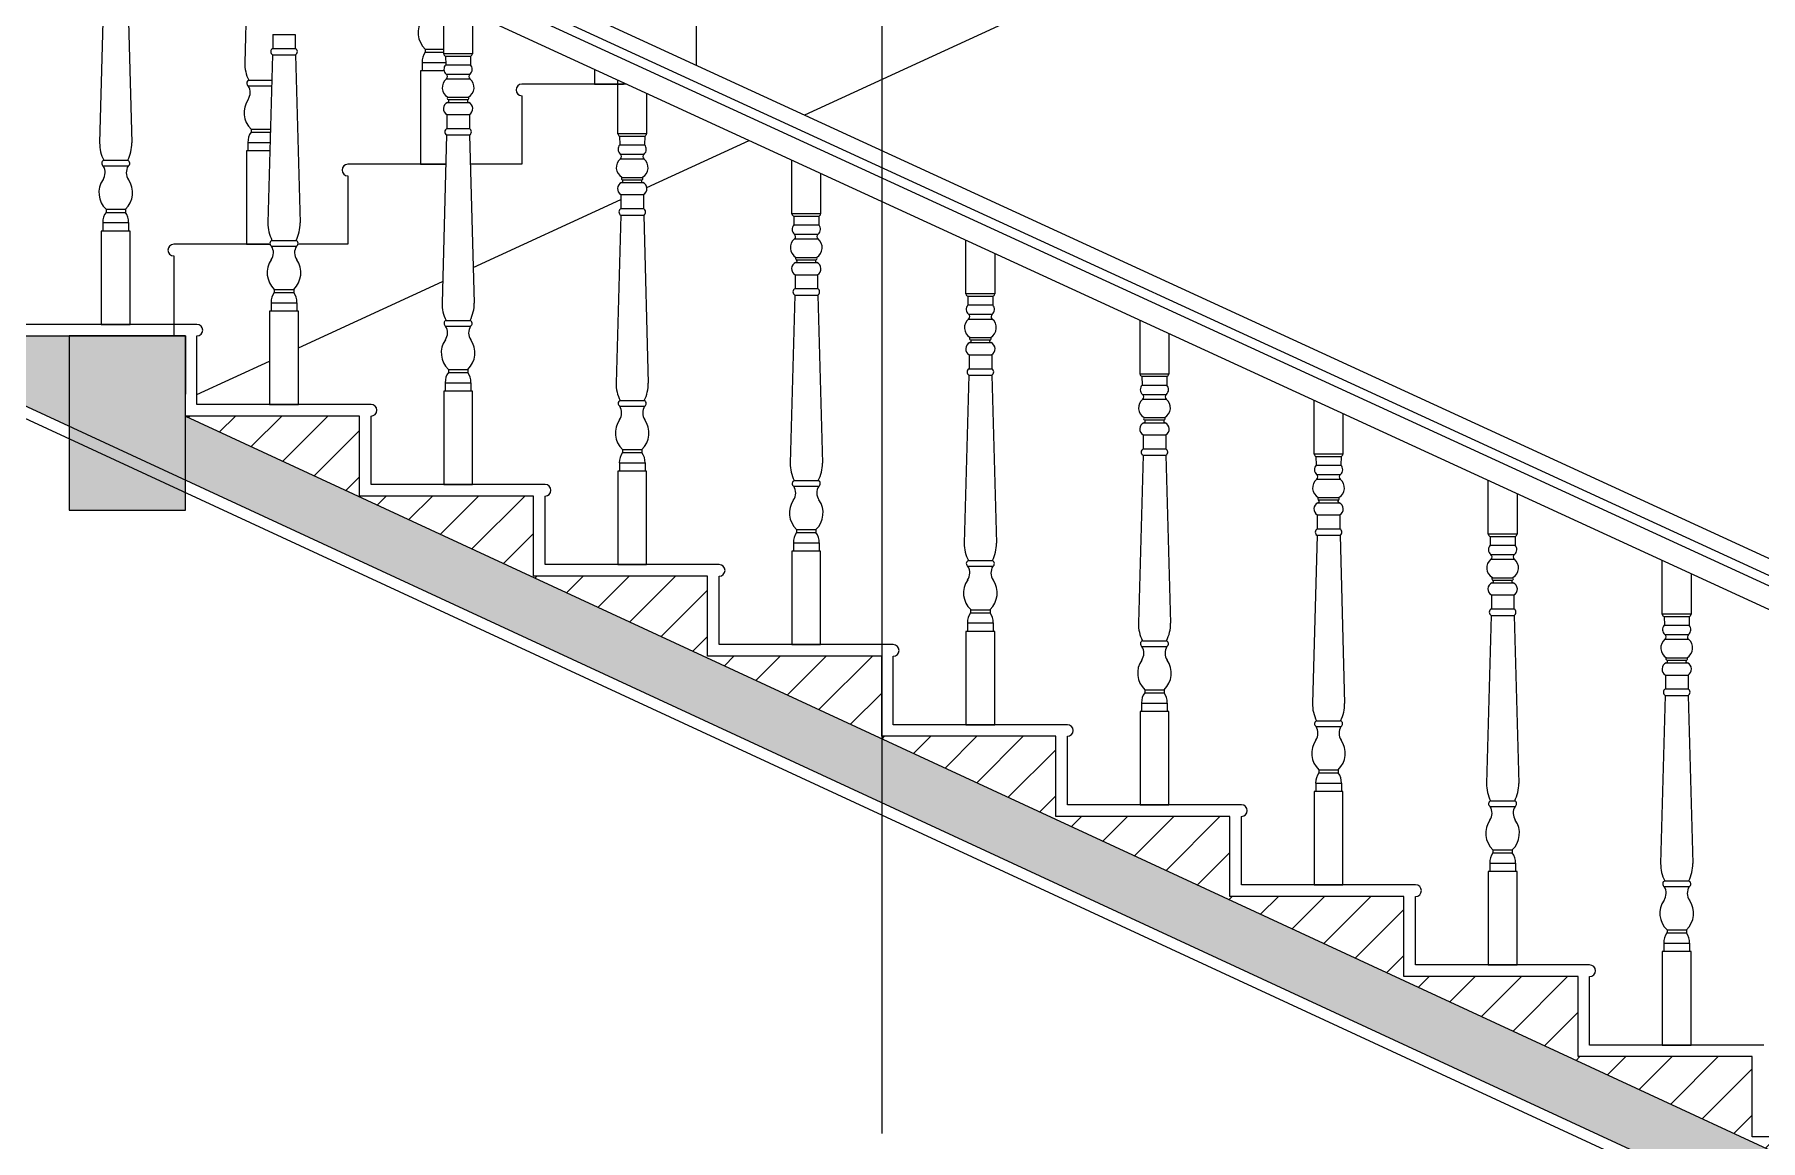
# Model space of a CAD drawing. Header units: inches. Extents: x 452443 to 881249, y 975131 to 1198310.
# Drawn here: x 748901 to 751875, y 1044530 to 1046436 of the extents above; entities that cross this region are included whole.
import ezdxf

# ---------------------------------------------------------------- set-up
doc = ezdxf.new("R2010")
doc.units = ezdxf.units.IN
doc.header["$LTSCALE"] = 3.5
doc.header["$MEASUREMENT"] = 0
doc.linetypes.add('CENTER', pattern=[2, 1.25, -0.25, 0.25, -0.25])
for name, color, linetype in [('cot', 1, 'Continuous'), ('cotnha', 1, 'Continuous'), ('hatch', 4, 'Continuous'), ('NCUAMANH', 32, 'Continuous'), ('Net thay', 140, 'Continuous'), ('Netcat', 5, 'Continuous'), ('Netthay_126', 126, 'Continuous'), ('NOI THAT', 42, 'Continuous'), ('Truc', 252, 'Continuous')]:
    doc.layers.add(name, color=color, linetype=linetype)

msp = doc.modelspace()

# ---------------------------------------------------------------- hatches: boundary and pattern name
at = {"layer": 'cot'}
h = msp.add_hatch(color=256, dxfattribs=at)
h.dxf.hatch_style = 1
h.paths.add_polyline_path([(749160.5, 1049959.4), (747660.5, 1049959.4), (747660.5, 1049859.4), (748833.7, 1049859.4), (752760.5, 1047595), (752760.5, 1047710.4), (749160.5, 1049786.4)])
h.paths.add_polyline_path([(749160.5, 1045916.4), (748253.9, 1045916.4), (748253.9, 1045816.4), (748840.6, 1045816.4), (752760.5, 1044000.2), (752760.5, 1044110.4), (749160.5, 1045778.4)])
h.paths.add_polyline_path([(748253.9, 1045916.4), (747660.5, 1045916.4), (747660.5, 1045816.4), (748253.9, 1045816.4)])
h.paths.add_polyline_path([(749160.5, 1042316.4), (748513.6, 1042316.4), (748513.6, 1042216.4), (748840.6, 1042216.4), (752760.5, 1040400.2), (752760.5, 1040401.8), (752760.5, 1040510.4), (749160.5, 1042178.4)])
h.paths.add_polyline_path([(748513.6, 1042316.4), (747660.5, 1042316.4), (747660.5, 1042216.4), (748513.6, 1042216.4)])
h.paths.add_polyline_path([(749160.5, 1038512.4), (748253.9, 1038512.4), (748253.9, 1038412.4), (748836.3, 1038412.4), (752541.5, 1036510.4), (752760.5, 1036510.4), (749160.5, 1038358.4)])
h = msp.add_hatch(color=256, dxfattribs=at)
h.dxf.hatch_style = 1
h.paths.add_polyline_path([(749160.5, 1045916.4), (748960.5, 1045916.4), (748960.5, 1045616.4), (749160.5, 1045616.4)])
at = {"layer": 'hatch'}
h = msp.add_hatch(dxfattribs=at)
h.set_pattern_fill('ANSI31', color=256, scale=450)
h.set_pattern_definition([(45, (746385.69, 1044110.4), (-39.77476, 39.77476), [])])
h.paths.add_polyline_path([(749460.5, 1045778.4), (749160.5, 1045778.4), (749460.5, 1045639.4)])
h.paths.add_polyline_path([(749760.5, 1045640.4), (749460.5, 1045640.4), (749460.5, 1045639.4), (752760.5, 1044110.4), (752760.5, 1044260.4), (752460.5, 1044260.4), (752460.5, 1044398.4), (752160.5, 1044398.4), (752160.5, 1044536.4), (751860.5, 1044536.4), (751860.5, 1044674.4), (751560.5, 1044674.4), (751560.5, 1044812.4), (751260.5, 1044812.4), (751260.5, 1044950.4), (750960.5, 1044950.4), (750960.5, 1045088.4), (750660.5, 1045088.4), (750660.5, 1045226.4), (750360.5, 1045226.4), (750360.5, 1045364.4), (750060.5, 1045364.4), (750060.5, 1045502.4), (749760.5, 1045502.4)])

# ---------------------------------------------------------------- linework, layer by layer
at = {"layer": 'cot'}
msp.add_lwpolyline([(748960.5, 1045616.4), (749160.5, 1045616.4), (749160.5, 1045916.4), (748960.5, 1045916.4)], close=True, dxfattribs=at)
at = {"layer": 'cotnha'}
msp.add_lwpolyline([(749160.5, 1045916.4), (749160.5, 1045816.4)], dxfattribs=at)
at = {"layer": 'hatch'}
for p, q in [((752944.3, 1045018), (748990.4, 1046836.8)), ((752942.3, 1045001.3), (748985.1, 1046821.6))]:
    msp.add_line(p, q, dxfattribs=at)
at = {"layer": 'NCUAMANH'}
for p, q in [((749270, 1046649.8), (749262.8, 1046387.2)), ((749020.8, 1046538.9), (749012.8, 1046249.2)), ((749060.3, 1046538.9), (749068.3, 1046249.2)), ((749311.1, 1046436), (749350, 1046436)), ((749311.1, 1046436), (749311.1, 1046412)), ((749350, 1046436), (749350, 1046412)), ((749310.8, 1046400.9), (749302.8, 1046111.2)), ((749310.8, 1046400.9), (749350.3, 1046400.9)), ((749311.1, 1046412), (749350, 1046412)), ((749350.3, 1046400.9), (749358.3, 1046111.2)), ((749568.4, 1046387.8), (749568.4, 1046373.3)), ((749568.4, 1046387.8), (749609.1, 1046387.8)), ((749573.8, 1046410.7), (749573.8, 1046405.5)), ((749573.8, 1046410.7), (749605.7, 1046410.7)), ((749573.8, 1046405.5), (749605.7, 1046405.5)), ((749608.9, 1046398.9), (749609.2, 1046383.8)), ((749608.9, 1046398.9), (749652.1, 1046398.9)), ((749652.1, 1046398.9), (749651.9, 1046383.8)), ((749269.8, 1046357.2), (749309.6, 1046357.2)), ((749609.2, 1046383.8), (749651.9, 1046383.8)), ((749610, 1046367.8), (749651.1, 1046367.8)), ((749610.3, 1046359.6), (749650.8, 1046359.6)), ((749269, 1046347.4), (749309.3, 1046347.4)), ((749612.7, 1046327.8), (749648.3, 1046327.8)), ((749611.1, 1046298), (749650, 1046298)), ((749611.1, 1046298), (749611.1, 1046274)), ((749612.1, 1046318.9), (749648.9, 1046318.9)), ((749613.3, 1046323.8), (749647.7, 1046323.8)), ((749650, 1046298), (749650, 1046274)), ((749273.8, 1046272.7), (749273.8, 1046267.5)), ((749273.8, 1046272.7), (749307.2, 1046272.7)), ((749273.8, 1046267.5), (749307.1, 1046267.5)), ((749307.2, 1046272.7), (749307.2, 1046267.5)), ((749611.1, 1046274), (749650, 1046274)), ((749268.4, 1046249.8), (749268.4, 1046235.3)), ((749268.4, 1046249.8), (749306.6, 1046249.8)), ((749610.8, 1046262.9), (749602.8, 1045973.2)), ((749610.8, 1046262.9), (749650.3, 1046262.9)), ((749650.3, 1046262.9), (749658.3, 1045973.2)), ((749908.9, 1046260.9), (749909.2, 1046245.8)), ((749908.9, 1046260.9), (749952.1, 1046260.9)), ((749909.2, 1046245.8), (749951.9, 1046245.8)), ((749952.1, 1046260.9), (749951.9, 1046245.8)), ((749019, 1046209.4), (749062, 1046209.4)), ((749019.8, 1046219.2), (749061.3, 1046219.2)), ((749910, 1046229.8), (749951.1, 1046229.8)), ((749910.3, 1046221.6), (749950.8, 1046221.6)), ((749912.1, 1046180.9), (749948.9, 1046180.9)), ((749912.7, 1046189.8), (749948.3, 1046189.8)), ((749913.3, 1046185.8), (749947.7, 1046185.8)), ((749911.1, 1046160), (749950, 1046160)), ((749911.1, 1046160), (749911.1, 1046136)), ((749950, 1046160), (749950, 1046136)), ((749023.8, 1046134.7), (749023.8, 1046129.5)), ((749023.8, 1046134.7), (749057.2, 1046134.7)), ((749023.8, 1046129.5), (749057.2, 1046129.5)), ((749057.2, 1046134.7), (749057.2, 1046129.5)), ((749910.8, 1046124.9), (749902.8, 1045835.2)), ((749910.8, 1046124.9), (749950.3, 1046124.9)), ((749911.1, 1046136), (749950, 1046136)), ((749950.3, 1046124.9), (749958.3, 1045835.2)), ((750208.9, 1046122.9), (750209.2, 1046107.8)), ((750208.9, 1046122.9), (750252.1, 1046122.9)), ((750252.1, 1046122.9), (750251.9, 1046107.8)), ((749018.4, 1046111.8), (749018.4, 1046097.3)), ((749018.4, 1046111.8), (749062.7, 1046111.8)), ((749062.7, 1046111.8), (749062.7, 1046097.3)), ((750209.2, 1046107.8), (750251.9, 1046107.8)), ((750210, 1046091.8), (750251.1, 1046091.8)), ((749309, 1046071.4), (749352, 1046071.4)), ((749309.8, 1046081.2), (749351.3, 1046081.2)), ((750210.3, 1046083.6), (750250.8, 1046083.6)), ((750212.1, 1046042.9), (750248.9, 1046042.9)), ((750212.7, 1046051.8), (750248.3, 1046051.8)), ((750213.3, 1046047.8), (750247.7, 1046047.8)), ((750211.1, 1046022), (750250, 1046022)), ((750211.1, 1046022), (750211.1, 1045998)), ((750250, 1046022), (750250, 1045998)), ((749308.4, 1045973.8), (749308.4, 1045959.3)), ((749308.4, 1045973.8), (749352.7, 1045973.8)), ((749313.8, 1045996.7), (749313.8, 1045991.5)), ((749313.8, 1045996.7), (749347.2, 1045996.7)), ((749313.8, 1045991.5), (749347.2, 1045991.5)), ((749347.2, 1045996.7), (749347.2, 1045991.5)), ((749352.7, 1045973.8), (749352.7, 1045959.3)), ((750210.8, 1045986.9), (750202.8, 1045697.2)), ((750210.8, 1045986.9), (750250.3, 1045986.9)), ((750211.1, 1045998), (750250, 1045998)), ((750250.3, 1045986.9), (750258.3, 1045697.2)), ((750508.9, 1045984.9), (750509.2, 1045969.8)), ((750508.9, 1045984.9), (750552.1, 1045984.9)), ((750509.2, 1045969.8), (750551.9, 1045969.8)), ((750552.1, 1045984.9), (750551.9, 1045969.8)), ((749609.8, 1045943.2), (749651.3, 1045943.2)), ((750510, 1045953.8), (750551.1, 1045953.8)), ((750510.3, 1045945.6), (750550.8, 1045945.6)), ((749609, 1045933.4), (749652, 1045933.4)), ((750512.7, 1045913.8), (750548.3, 1045913.8)), ((750511.1, 1045884), (750550, 1045884)), ((750511.1, 1045884), (750511.1, 1045860)), ((750512.1, 1045904.9), (750548.9, 1045904.9)), ((750513.3, 1045909.8), (750547.7, 1045909.8)), ((750550, 1045884), (750550, 1045860)), ((749613.8, 1045858.7), (749613.8, 1045853.5)), ((749613.8, 1045858.7), (749647.2, 1045858.7)), ((749613.8, 1045853.5), (749647.2, 1045853.5)), ((749647.2, 1045858.7), (749647.2, 1045853.5)), ((750511.1, 1045860), (750550, 1045860)), ((749608.4, 1045835.8), (749608.4, 1045821.3)), ((749608.4, 1045835.8), (749652.7, 1045835.8)), ((749652.7, 1045835.8), (749652.7, 1045821.3)), ((750510.8, 1045848.9), (750502.8, 1045559.2)), ((750510.8, 1045848.9), (750550.3, 1045848.9)), ((750550.3, 1045848.9), (750558.3, 1045559.2)), ((750808.9, 1045846.9), (750809.2, 1045831.8)), ((750808.9, 1045846.9), (750852.1, 1045846.9)), ((750809.2, 1045831.8), (750851.9, 1045831.8)), ((750852.1, 1045846.9), (750851.9, 1045831.8)), ((749909, 1045795.4), (749952, 1045795.4)), ((749909.8, 1045805.2), (749951.3, 1045805.2)), ((750810, 1045815.8), (750851.1, 1045815.8)), ((750810.3, 1045807.6), (750850.8, 1045807.6)), ((750812.1, 1045766.9), (750848.9, 1045766.9)), ((750812.7, 1045775.8), (750848.3, 1045775.8)), ((750813.3, 1045771.8), (750847.7, 1045771.8)), ((750811.1, 1045746), (750850, 1045746)), ((750811.1, 1045746), (750811.1, 1045722)), ((750850, 1045746), (750850, 1045722)), ((749913.8, 1045720.7), (749913.8, 1045715.5)), ((749913.8, 1045720.7), (749947.2, 1045720.7)), ((749913.8, 1045715.5), (749947.2, 1045715.5)), ((749947.2, 1045720.7), (749947.2, 1045715.5)), ((750810.8, 1045710.9), (750802.8, 1045421.2)), ((750810.8, 1045710.9), (750850.3, 1045710.9)), ((750811.1, 1045722), (750850, 1045722)), ((750850.3, 1045710.9), (750858.3, 1045421.2)), ((751108.9, 1045708.9), (751109.2, 1045693.8)), ((751108.9, 1045708.9), (751152.1, 1045708.9)), ((751152.1, 1045708.9), (751151.9, 1045693.8)), ((749908.4, 1045697.8), (749908.4, 1045683.3)), ((749908.4, 1045697.8), (749952.7, 1045697.8)), ((749952.7, 1045697.8), (749952.7, 1045683.3)), ((751109.2, 1045693.8), (751151.9, 1045693.8)), ((751110, 1045677.8), (751151.1, 1045677.8)), ((750209, 1045657.4), (750252, 1045657.4)), ((750209.8, 1045667.2), (750251.3, 1045667.2)), ((751110.3, 1045669.6), (751150.8, 1045669.6)), ((751112.1, 1045628.9), (751148.9, 1045628.9)), ((751112.7, 1045637.8), (751148.3, 1045637.8)), ((751113.3, 1045633.8), (751147.7, 1045633.8)), ((751111.1, 1045608), (751150, 1045608)), ((751111.1, 1045608), (751111.1, 1045584)), ((751111.1, 1045584), (751150, 1045584)), ((751150, 1045608), (751150, 1045584)), ((750208.4, 1045559.8), (750208.4, 1045545.3)), ((750208.4, 1045559.8), (750252.7, 1045559.8)), ((750213.8, 1045582.7), (750213.8, 1045577.5)), ((750213.8, 1045582.7), (750247.2, 1045582.7)), ((750213.8, 1045577.5), (750247.2, 1045577.5)), ((750247.2, 1045582.7), (750247.2, 1045577.5)), ((750252.7, 1045559.8), (750252.7, 1045545.3)), ((751110.8, 1045572.9), (751102.8, 1045283.2)), ((751110.8, 1045572.9), (751150.3, 1045572.9)), ((751150.3, 1045572.9), (751158.3, 1045283.2)), ((751408.9, 1045570.9), (751409.2, 1045555.8)), ((751408.9, 1045570.9), (751452.1, 1045570.9)), ((751409.2, 1045555.8), (751451.9, 1045555.8)), ((751452.1, 1045570.9), (751451.9, 1045555.8)), ((750509.8, 1045529.2), (750551.3, 1045529.2)), ((751410, 1045539.8), (751451.1, 1045539.8)), ((751410.3, 1045531.6), (751450.8, 1045531.6)), ((750509, 1045519.4), (750552, 1045519.4)), ((751412.7, 1045499.8), (751448.3, 1045499.8)), ((751413.3, 1045495.8), (751447.7, 1045495.8)), ((751411.1, 1045470), (751450, 1045470)), ((751411.1, 1045470), (751411.1, 1045446)), ((751412.1, 1045490.9), (751448.9, 1045490.9)), ((751450, 1045470), (751450, 1045446)), ((750513.8, 1045444.7), (750513.8, 1045439.5)), ((750513.8, 1045444.7), (750547.2, 1045444.7)), ((750513.8, 1045439.5), (750547.2, 1045439.5)), ((750547.2, 1045444.7), (750547.2, 1045439.5)), ((751410.8, 1045434.9), (751402.8, 1045145.2)), ((751410.8, 1045434.9), (751450.3, 1045434.9)), ((751411.1, 1045446), (751450, 1045446)), ((751450.3, 1045434.9), (751458.3, 1045145.2)), ((750508.4, 1045421.8), (750508.4, 1045407.3)), ((750508.4, 1045421.8), (750552.7, 1045421.8)), ((750552.7, 1045421.8), (750552.7, 1045407.3)), ((751708.9, 1045432.9), (751709.2, 1045417.8)), ((751708.9, 1045432.9), (751752.1, 1045432.9)), ((751709.2, 1045417.8), (751751.9, 1045417.8)), ((751752.1, 1045432.9), (751751.9, 1045417.8)), ((750809, 1045381.4), (750852, 1045381.4)), ((750809.8, 1045391.2), (750851.3, 1045391.2)), ((751710, 1045401.8), (751751.1, 1045401.8)), ((751710.3, 1045393.6), (751750.8, 1045393.6)), ((751712.1, 1045352.9), (751748.9, 1045352.9)), ((751712.7, 1045361.8), (751748.3, 1045361.8)), ((751713.3, 1045357.8), (751747.7, 1045357.8)), ((751711.1, 1045332), (751750, 1045332)), ((751711.1, 1045332), (751711.1, 1045308)), ((751750, 1045332), (751750, 1045308)), ((750813.8, 1045306.7), (750813.8, 1045301.5)), ((750813.8, 1045306.7), (750847.2, 1045306.7)), ((750813.8, 1045301.5), (750847.2, 1045301.5)), ((750847.2, 1045306.7), (750847.2, 1045301.5)), ((751710.8, 1045296.9), (751702.8, 1045007.2)), ((751710.8, 1045296.9), (751750.3, 1045296.9)), ((751711.1, 1045308), (751750, 1045308)), ((751750.3, 1045296.9), (751758.3, 1045007.2)), ((750808.4, 1045283.8), (750808.4, 1045269.3)), ((750808.4, 1045283.8), (750852.7, 1045283.8)), ((750852.7, 1045283.8), (750852.7, 1045269.3)), ((751109, 1045243.4), (751152, 1045243.4)), ((751109.8, 1045253.2), (751151.3, 1045253.2)), ((751113.8, 1045168.7), (751113.8, 1045163.5)), ((751113.8, 1045168.7), (751147.2, 1045168.7)), ((751147.2, 1045168.7), (751147.2, 1045163.5)), ((751108.4, 1045145.8), (751108.4, 1045131.3)), ((751108.4, 1045145.8), (751152.7, 1045145.8)), ((751113.8, 1045163.5), (751147.2, 1045163.5)), ((751152.7, 1045145.8), (751152.7, 1045131.3)), ((751409.8, 1045115.2), (751451.3, 1045115.2)), ((751409, 1045105.4), (751452, 1045105.4)), ((751413.8, 1045030.7), (751413.8, 1045025.5)), ((751413.8, 1045030.7), (751447.2, 1045030.7)), ((751413.8, 1045025.5), (751447.2, 1045025.5)), ((751447.2, 1045030.7), (751447.2, 1045025.5)), ((751408.4, 1045007.8), (751408.4, 1044993.3)), ((751408.4, 1045007.8), (751452.7, 1045007.8)), ((751452.7, 1045007.8), (751452.7, 1044993.3)), ((751709, 1044967.4), (751752, 1044967.4)), ((751709.8, 1044977.2), (751751.3, 1044977.2)), ((751708.4, 1044869.8), (751708.4, 1044855.3)), ((751708.4, 1044869.8), (751752.7, 1044869.8)), ((751713.8, 1044892.7), (751713.8, 1044887.5)), ((751713.8, 1044892.7), (751747.2, 1044892.7)), ((751713.8, 1044887.5), (751747.2, 1044887.5)), ((751747.2, 1044892.7), (751747.2, 1044887.5)), ((751752.7, 1044869.8), (751752.7, 1044855.3))]:
    msp.add_line(p, q, dxfattribs=at)
for points in [[(749655.3, 1046472.6), (749655.3, 1046402.8), (749605.7, 1046402.8), (749605.7, 1046495.4)], [(749606.5, 1046373.3), (749565.7, 1046373.3), (749565.7, 1046212.4), (749609.4, 1046212.4)], [(749865.7, 1046375.8), (749865.7, 1046350.4), (749915.3, 1046350.4), (749915.3, 1046353)], [(749955.3, 1046334.6), (749955.3, 1046264.8), (749905.7, 1046264.8), (749905.7, 1046357.4)], [(749306.2, 1046235.3), (749265.7, 1046235.3), (749265.7, 1046074.4), (749306.6, 1046074.4)], [(750255.3, 1046196.6), (750255.3, 1046126.8), (750205.7, 1046126.8), (750205.7, 1046219.4)], [(750555.3, 1046058.6), (750555.3, 1045988.8), (750505.7, 1045988.8), (750505.7, 1046081.4)], [(750855.3, 1045920.6), (750855.3, 1045850.8), (750805.7, 1045850.8), (750805.7, 1045943.4)], [(751155.3, 1045782.6), (751155.3, 1045712.8), (751105.7, 1045712.8), (751105.7, 1045805.4)], [(751455.3, 1045644.6), (751455.3, 1045574.8), (751405.7, 1045574.8), (751405.7, 1045667.4)], [(751755.3, 1045506.6), (751755.3, 1045436.8), (751705.7, 1045436.8), (751705.7, 1045529.4)]]:
    msp.add_lwpolyline(points, dxfattribs=at)
for points in [[(749015.7, 1045936.4), (749065.3, 1045936.4), (749065.3, 1046097.3), (749015.7, 1046097.3)], [(749305.7, 1045798.4), (749355.3, 1045798.4), (749355.3, 1045959.3), (749305.7, 1045959.3)], [(749605.7, 1045660.4), (749655.3, 1045660.4), (749655.3, 1045821.3), (749605.7, 1045821.3)], [(749905.7, 1045522.4), (749955.3, 1045522.4), (749955.3, 1045683.3), (749905.7, 1045683.3)], [(750205.7, 1045384.4), (750255.3, 1045384.4), (750255.3, 1045545.3), (750205.7, 1045545.3)], [(750505.7, 1045246.4), (750555.3, 1045246.4), (750555.3, 1045407.3), (750505.7, 1045407.3)], [(750805.7, 1045108.4), (750855.3, 1045108.4), (750855.3, 1045269.3), (750805.7, 1045269.3)], [(751105.7, 1044970.4), (751155.3, 1044970.4), (751155.3, 1045131.3), (751105.7, 1045131.3)], [(751405.7, 1044832.4), (751455.3, 1044832.4), (751455.3, 1044993.3), (751405.7, 1044993.3)], [(751705.7, 1044694.4), (751755.3, 1044694.4), (751755.3, 1044855.3), (751705.7, 1044855.3)]]:
    msp.add_lwpolyline(points, close=True, dxfattribs=at)
for centre, radius, start, end in [((749600.7, 1046439.3), 39.2, 144.8495, 226.7128), ((749327.1, 1046386.4), 64.3, 179.302, 206.9975), ((749313.9, 1046406.3), 6.3, 116.5028, 240.5745), ((749347.2, 1046406.3), 6.3, 299.4255, 63.4972), ((749595.9, 1046389), 27.6, 143.3108, 182.3777), ((749610.6, 1046403.5), 4.97, 188.9365, 249.7631), ((749650.4, 1046403.5), 4.97, 290.2369, 351.0635), ((749271.8, 1046352.1), 5.5, 112.1627, 239.3134), ((749622.3, 1046344.6), 19.2, 128.5717, 240.3294), ((749617.1, 1046376.2), 11, 136.2147, 229.5812), ((749607.1, 1046363.6), 5.12, 308.7531, 55.4978), ((749638.8, 1046344.6), 19.2, 299.6706, 51.4283), ((749654, 1046363.6), 5.12, 124.5022, 231.2469), ((749643.9, 1046376.2), 11, 310.4188, 43.7853), ((749250.6, 1046335.9), 21.7, 326.1075, 31.8431), ((749614.4, 1046326), 2.5, 132.8165, 242.9565), ((749646.6, 1046326), 2.5, 297.0435, 47.1835), ((749300.7, 1046301.3), 39.2, 144.8495, 226.7128), ((749616.9, 1046308.2), 11.7, 113.9711, 240.3321), ((749612.1, 1046321.5), 2.59, 270.3754, 61.9725), ((749649, 1046321.5), 2.59, 118.0275, 269.6246), ((749644.2, 1046308.2), 11.7, 299.6679, 66.0289), ((749295.9, 1046251), 27.6, 143.3108, 182.3777), ((749613.9, 1046268.3), 6.3, 116.5028, 240.5745), ((749647.2, 1046268.3), 6.3, 299.4255, 63.4972), ((749077.1, 1046248.4), 64.3, 179.302, 206.9975), ((749004, 1046248.4), 64.3, 333.0025, 0.698), ((749910.6, 1046265.5), 4.97, 188.9365, 249.7631), ((749917.1, 1046238.2), 11, 136.2147, 229.5812), ((749943.9, 1046238.2), 11, 310.4188, 43.7853), ((749950.4, 1046265.5), 4.97, 290.2369, 351.0635), ((749021.8, 1046214.1), 5.5, 112.1627, 239.3134), ((749000.6, 1046197.9), 21.7, 326.1075, 31.8431), ((749080.4, 1046197.9), 21.7, 148.1569, 213.8925), ((749059.2, 1046214.1), 5.5, 300.6866, 67.8373), ((749922.3, 1046206.6), 19.2, 128.5717, 240.3294), ((749907.1, 1046225.6), 5.12, 308.7531, 55.4978), ((749938.8, 1046206.6), 19.2, 299.6706, 51.4283), ((749954, 1046225.6), 5.12, 124.5022, 231.2469), ((749050.7, 1046163.3), 39.2, 144.8495, 226.7128), ((749030.3, 1046163.3), 39.2, 313.2872, 35.1505), ((749916.9, 1046170.2), 11.7, 113.9711, 240.3321), ((749914.4, 1046188), 2.5, 132.8165, 242.9565), ((749912.1, 1046183.5), 2.59, 270.3754, 61.9725), ((749949, 1046183.5), 2.59, 118.0275, 269.6246), ((749946.6, 1046188), 2.5, 297.0435, 47.1835), ((749944.2, 1046170.2), 11.7, 299.6679, 66.0289), ((749045.9, 1046113), 27.6, 143.3108, 182.3777), ((749035.1, 1046113), 27.6, 357.6223, 36.6892), ((749913.9, 1046130.3), 6.3, 116.5028, 240.5745), ((749947.2, 1046130.3), 6.3, 299.4255, 63.4972), ((750210.6, 1046127.5), 4.97, 188.9365, 249.7631), ((750250.4, 1046127.5), 4.97, 290.2369, 351.0635), ((749367.1, 1046110.4), 64.3, 179.302, 206.9975), ((749294, 1046110.4), 64.3, 333.0025, 0.698), ((750217.1, 1046100.2), 11, 136.2147, 229.5812), ((750207.1, 1046087.6), 5.12, 308.7531, 55.4978), ((750254, 1046087.6), 5.12, 124.5022, 231.2469), ((750243.9, 1046100.2), 11, 310.4188, 43.7853), ((749311.8, 1046076.1), 5.5, 112.1627, 239.3134), ((749290.6, 1046059.9), 21.7, 326.1075, 31.8431), ((749370.4, 1046059.9), 21.7, 148.1569, 213.8925), ((749349.2, 1046076.1), 5.5, 300.6866, 67.8373), ((750222.3, 1046068.6), 19.2, 128.5717, 240.3294), ((750238.8, 1046068.6), 19.2, 299.6706, 51.4283), ((749340.7, 1046025.3), 39.2, 144.8495, 226.7128), ((749320.3, 1046025.3), 39.2, 313.2872, 35.1505), ((750216.9, 1046032.2), 11.7, 113.9711, 240.3321), ((750214.4, 1046050), 2.5, 132.8165, 242.9565), ((750212.1, 1046045.5), 2.59, 270.3754, 61.9725), ((750249, 1046045.5), 2.59, 118.0275, 269.6246), ((750246.6, 1046050), 2.5, 297.0435, 47.1835), ((750244.2, 1046032.2), 11.7, 299.6679, 66.0289), ((749335.9, 1045975), 27.6, 143.3108, 182.3777), ((749325.1, 1045975), 27.6, 357.6223, 36.6892), ((749667.1, 1045972.4), 64.3, 179.302, 206.9975), ((749594, 1045972.4), 64.3, 333.0025, 0.698), ((750213.9, 1045992.3), 6.3, 116.5028, 240.5745), ((750247.2, 1045992.3), 6.3, 299.4255, 63.4972), ((750510.6, 1045989.5), 4.97, 188.9365, 249.7631), ((750517.1, 1045962.2), 11, 136.2147, 229.5812), ((750543.9, 1045962.2), 11, 310.4188, 43.7853), ((750550.4, 1045989.5), 4.97, 290.2369, 351.0635), ((749611.8, 1045938.1), 5.5, 112.1627, 239.3134), ((749649.2, 1045938.1), 5.5, 300.6866, 67.8373), ((750522.3, 1045930.6), 19.2, 128.5717, 240.3294), ((750507.1, 1045949.6), 5.12, 308.7531, 55.4978), ((750538.8, 1045930.6), 19.2, 299.6706, 51.4283), ((750554, 1045949.6), 5.12, 124.5022, 231.2469), ((749590.6, 1045921.9), 21.7, 326.1075, 31.8431), ((749670.4, 1045921.9), 21.7, 148.1569, 213.8925), ((750514.4, 1045912), 2.5, 132.8165, 242.9565), ((750546.6, 1045912), 2.5, 297.0435, 47.1835), ((749640.7, 1045887.3), 39.2, 144.8495, 226.7128), ((749620.3, 1045887.3), 39.2, 313.2872, 35.1505), ((750516.9, 1045894.2), 11.7, 113.9711, 240.3321), ((750512.1, 1045907.5), 2.59, 270.3754, 61.9725), ((750549, 1045907.5), 2.59, 118.0275, 269.6246), ((750544.2, 1045894.2), 11.7, 299.6679, 66.0289), ((749635.9, 1045837), 27.6, 143.3108, 182.3777), ((749625.1, 1045837), 27.6, 357.6223, 36.6892), ((750513.9, 1045854.3), 6.3, 116.5028, 240.5745), ((750547.2, 1045854.3), 6.3, 299.4255, 63.4972), ((750810.6, 1045851.5), 4.97, 188.9365, 249.7631), ((750850.4, 1045851.5), 4.97, 290.2369, 351.0635), ((749967.1, 1045834.4), 64.3, 179.302, 206.9975), ((749894, 1045834.4), 64.3, 333.0025, 0.698), ((750817.1, 1045824.2), 11, 136.2147, 229.5812), ((750843.9, 1045824.2), 11, 310.4188, 43.7853), ((749911.8, 1045800.1), 5.5, 112.1627, 239.3134), ((749890.6, 1045783.9), 21.7, 326.1075, 31.8431), ((749970.4, 1045783.9), 21.7, 148.1569, 213.8925), ((749949.2, 1045800.1), 5.5, 300.6866, 67.8373), ((750822.3, 1045792.6), 19.2, 128.5717, 240.3294), ((750807.1, 1045811.6), 5.12, 308.7531, 55.4978), ((750838.8, 1045792.6), 19.2, 299.6706, 51.4283), ((750854, 1045811.6), 5.12, 124.5022, 231.2469), ((749940.7, 1045749.3), 39.2, 144.8495, 226.7128), ((749920.3, 1045749.3), 39.2, 313.2872, 35.1505), ((750816.9, 1045756.2), 11.7, 113.9711, 240.3321), ((750814.4, 1045774), 2.5, 132.8165, 242.9565), ((750812.1, 1045769.5), 2.59, 270.3754, 61.9725), ((750849, 1045769.5), 2.59, 118.0275, 269.6246), ((750846.6, 1045774), 2.5, 297.0435, 47.1835), ((750844.2, 1045756.2), 11.7, 299.6679, 66.0289), ((749935.9, 1045699), 27.6, 143.3108, 182.3777), ((749925.1, 1045699), 27.6, 357.6223, 36.6892), ((750813.9, 1045716.3), 6.3, 116.5028, 240.5745), ((750847.2, 1045716.3), 6.3, 299.4255, 63.4972), ((751110.6, 1045713.5), 4.97, 188.9365, 249.7631), ((751150.4, 1045713.5), 4.97, 290.2369, 351.0635), ((750267.1, 1045696.4), 64.3, 179.302, 206.9975), ((750194, 1045696.4), 64.3, 333.0025, 0.698), ((751117.1, 1045686.2), 11, 136.2147, 229.5812), ((751107.1, 1045673.6), 5.12, 308.7531, 55.4978), ((751154, 1045673.6), 5.12, 124.5022, 231.2469), ((751143.9, 1045686.2), 11, 310.4188, 43.7853), ((750211.8, 1045662.1), 5.5, 112.1627, 239.3134), ((750190.6, 1045645.9), 21.7, 326.1075, 31.8431), ((750270.4, 1045645.9), 21.7, 148.1569, 213.8925), ((750249.2, 1045662.1), 5.5, 300.6866, 67.8373), ((751122.3, 1045654.6), 19.2, 128.5717, 240.3294), ((751138.8, 1045654.6), 19.2, 299.6706, 51.4283), ((750240.7, 1045611.3), 39.2, 144.8495, 226.7128), ((750220.3, 1045611.3), 39.2, 313.2872, 35.1505), ((751116.9, 1045618.2), 11.7, 113.9711, 240.3321), ((751114.4, 1045636), 2.5, 132.8165, 242.9565), ((751112.1, 1045631.5), 2.59, 270.3754, 61.9725), ((751149, 1045631.5), 2.59, 118.0275, 269.6246), ((751146.6, 1045636), 2.5, 297.0435, 47.1835), ((751144.2, 1045618.2), 11.7, 299.6679, 66.0289), ((751113.9, 1045578.3), 6.3, 116.5028, 240.5745), ((751147.2, 1045578.3), 6.3, 299.4255, 63.4972), ((750235.9, 1045561), 27.6, 143.3108, 182.3777), ((750225.1, 1045561), 27.6, 357.6223, 36.6892), ((750567.1, 1045558.4), 64.3, 179.302, 206.9975), ((750494, 1045558.4), 64.3, 333.0025, 0.698), ((751410.6, 1045575.5), 4.97, 188.9365, 249.7631), ((751417.1, 1045548.2), 11, 136.2147, 229.5812), ((751443.9, 1045548.2), 11, 310.4188, 43.7853), ((751450.4, 1045575.5), 4.97, 290.2369, 351.0635), ((750511.8, 1045524.1), 5.5, 112.1627, 239.3134), ((750549.2, 1045524.1), 5.5, 300.6866, 67.8373), ((751422.3, 1045516.6), 19.2, 128.5717, 240.3294), ((751407.1, 1045535.6), 5.12, 308.7531, 55.4978), ((751438.8, 1045516.6), 19.2, 299.6706, 51.4283), ((751454, 1045535.6), 5.12, 124.5022, 231.2469), ((750540.7, 1045473.3), 39.2, 144.8495, 226.7128), ((750490.6, 1045507.9), 21.7, 326.1075, 31.8431), ((750520.3, 1045473.3), 39.2, 313.2872, 35.1505), ((750570.4, 1045507.9), 21.7, 148.1569, 213.8925), ((751414.4, 1045498), 2.5, 132.8165, 242.9565), ((751412.1, 1045493.5), 2.59, 270.3754, 61.9725), ((751449, 1045493.5), 2.59, 118.0275, 269.6246), ((751446.6, 1045498), 2.5, 297.0435, 47.1835), ((751416.9, 1045480.2), 11.7, 113.9711, 240.3321), ((751444.2, 1045480.2), 11.7, 299.6679, 66.0289), ((750535.9, 1045423), 27.6, 143.3108, 182.3777), ((750525.1, 1045423), 27.6, 357.6223, 36.6892), ((751413.9, 1045440.3), 6.3, 116.5028, 240.5745), ((751447.2, 1045440.3), 6.3, 299.4255, 63.4972), ((751710.6, 1045437.5), 4.97, 188.9365, 249.7631), ((751750.4, 1045437.5), 4.97, 290.2369, 351.0635), ((750867.1, 1045420.4), 64.3, 179.302, 206.9975), ((750794, 1045420.4), 64.3, 333.0025, 0.698), ((751717.1, 1045410.2), 11, 136.2147, 229.5812), ((751743.9, 1045410.2), 11, 310.4188, 43.7853), ((750811.8, 1045386.1), 5.5, 112.1627, 239.3134), ((750790.6, 1045369.9), 21.7, 326.1075, 31.8431), ((750870.4, 1045369.9), 21.7, 148.1569, 213.8925), ((750849.2, 1045386.1), 5.5, 300.6866, 67.8373), ((751722.3, 1045378.6), 19.2, 128.5717, 240.3294), ((751707.1, 1045397.6), 5.12, 308.7531, 55.4978), ((751738.8, 1045378.6), 19.2, 299.6706, 51.4283), ((751754, 1045397.6), 5.12, 124.5022, 231.2469), ((750840.7, 1045335.3), 39.2, 144.8495, 226.7128), ((750820.3, 1045335.3), 39.2, 313.2872, 35.1505), ((751716.9, 1045342.2), 11.7, 113.9711, 240.3321), ((751714.4, 1045360), 2.5, 132.8165, 242.9565), ((751712.1, 1045355.5), 2.59, 270.3754, 61.9725), ((751749, 1045355.5), 2.59, 118.0275, 269.6246), ((751746.6, 1045360), 2.5, 297.0435, 47.1835), ((751744.2, 1045342.2), 11.7, 299.6679, 66.0289), ((750835.9, 1045285), 27.6, 143.3108, 182.3777), ((750825.1, 1045285), 27.6, 357.6223, 36.6892), ((751713.9, 1045302.3), 6.3, 116.5028, 240.5745), ((751747.2, 1045302.3), 6.3, 299.4255, 63.4972), ((751167.1, 1045282.4), 64.3, 179.302, 206.9975), ((751094, 1045282.4), 64.3, 333.0025, 0.698), ((751111.8, 1045248.1), 5.5, 112.1627, 239.3134), ((751090.6, 1045231.9), 21.7, 326.1075, 31.8431), ((751170.4, 1045231.9), 21.7, 148.1569, 213.8925), ((751149.2, 1045248.1), 5.5, 300.6866, 67.8373), ((751140.7, 1045197.3), 39.2, 144.8495, 226.7128), ((751120.3, 1045197.3), 39.2, 313.2872, 35.1505), ((751135.9, 1045147), 27.6, 143.3108, 182.3777), ((751125.1, 1045147), 27.6, 357.6223, 36.6892), ((751467.1, 1045144.4), 64.3, 179.302, 206.9975), ((751394, 1045144.4), 64.3, 333.0025, 0.698), ((751411.8, 1045110.1), 5.5, 112.1627, 239.3134), ((751449.2, 1045110.1), 5.5, 300.6866, 67.8373), ((751440.7, 1045059.3), 39.2, 144.8495, 226.7128), ((751390.6, 1045093.9), 21.7, 326.1075, 31.8431), ((751420.3, 1045059.3), 39.2, 313.2872, 35.1505), ((751470.4, 1045093.9), 21.7, 148.1569, 213.8925), ((751435.9, 1045009), 27.6, 143.3108, 182.3777), ((751425.1, 1045009), 27.6, 357.6223, 36.6892), ((751767.1, 1045006.4), 64.3, 179.302, 206.9975), ((751694, 1045006.4), 64.3, 333.0025, 0.698), ((751711.8, 1044972.1), 5.5, 112.1627, 239.3134), ((751690.6, 1044955.9), 21.7, 326.1075, 31.8431), ((751770.4, 1044955.9), 21.7, 148.1569, 213.8925), ((751749.2, 1044972.1), 5.5, 300.6866, 67.8373), ((751740.7, 1044921.3), 39.2, 144.8495, 226.7128), ((751720.3, 1044921.3), 39.2, 313.2872, 35.1505), ((751735.9, 1044871), 27.6, 143.3108, 182.3777), ((751725.1, 1044871), 27.6, 357.6223, 36.6892)]:
    msp.add_arc(centre, radius, start, end, dxfattribs=at)
at = {"layer": 'Net thay'}
msp.add_line((752918.2, 1044971.7), (749013.5, 1046767.8), dxfattribs=at)
msp.add_lwpolyline([(752651.6, 1044834.8), (752917.2, 1044971.2, 0.625626), (752915.3, 1045061.1), (749010.5, 1046857.3)], format="xyb", dxfattribs=at)
at = {"layer": 'Netcat'}
for points in [[(747660.5, 1045916.4), (749160.5, 1045916.4)], [(748840.6, 1045816.4), (752760.5, 1044000.2), (752760.5, 1043810.4), (752960.5, 1043810.4), (752960.5, 1044010.4)], [(749160.5, 1045778.4), (752760.5, 1044110.4), (753376.1, 1044110.4)]]:
    msp.add_lwpolyline(points, dxfattribs=at)
at = {"layer": 'Netthay_126'}
for points in [[(750227.8, 1046297.3), (752740.5, 1047453.1)], [(750040.5, 1046468.4), (750040.5, 1046383.5)], [(749740.5, 1046330.4), (749740.5, 1046212.4), (749651.7, 1046212.4)], [(749920.9, 1046350.4), (749740.5, 1046350.4)], [(749955.7, 1046172.1), (750132.1, 1046253.3)], [(749609.4, 1046212.4), (749440.5, 1046212.4)], [(749440.5, 1046192.4), (749440.5, 1046074.4), (749354.4, 1046074.4)], [(749656.6, 1046034.5), (749911.1, 1046151.6)], [(749306.6, 1046074.4), (749140.5, 1046074.4)], [(749140.5, 1046054.4), (749140.5, 1045916.4)], [(749355.3, 1045895.9), (749603.8, 1046010.2)], [(752160.5, 1044398.4), (752160.5, 1044536.4), (751860.5, 1044536.4), (751860.5, 1044536.4), (751860.5, 1044674.4), (751560.5, 1044674.4), (751560.5, 1044674.4), (751560.5, 1044812.4), (751260.5, 1044812.4), (751260.5, 1044950.4), (750960.5, 1044950.4), (750960.5, 1045088.4), (750660.5, 1045088.4), (750660.5, 1045226.4), (750360.5, 1045226.4), (750360.5, 1045364.4), (750060.5, 1045364.4), (750060.5, 1045502.4), (749760.5, 1045502.4), (749760.5, 1045640.4), (749460.5, 1045640.4), (749460.5, 1045778.4), (749160.5, 1045778.4), (749160.5, 1045916.4)], [(749180.5, 1045815.5), (749305.7, 1045873.1)]]:
    msp.add_lwpolyline(points, dxfattribs=at)
for centre in [(749740.5, 1046340.4), (749440.5, 1046202.4), (749140.5, 1046064.4)]:
    msp.add_arc(centre, 10, 90, 270, dxfattribs=at)
at = {"layer": 'NOI THAT'}
for points in [[(749180.5, 1045936.4), (747460.5, 1045936.4)], [(749480.5, 1045798.4), (749180.5, 1045798.4), (749180.5, 1045916.4)], [(747460.5, 1045596.4), (747680.5, 1045596.4), (747680.5, 1045796.4), (748836.2, 1045796.4), (752740.5, 1043988.6), (752740.5, 1043790.4), (752980.5, 1043790.4), (752980.5, 1043990.4), (753376.1, 1043990.4)], [(749780.5, 1045660.4), (749480.5, 1045660.4), (749480.5, 1045778.4)], [(750080.5, 1045522.4), (749780.5, 1045522.4), (749780.5, 1045640.4)], [(750380.5, 1045384.4), (750080.5, 1045384.4), (750080.5, 1045502.4)], [(750680.5, 1045246.4), (750380.5, 1045246.4), (750380.5, 1045364.4)], [(750980.5, 1045108.4), (750680.5, 1045108.4), (750680.5, 1045226.4)], [(751280.5, 1044970.4), (750980.5, 1044970.4), (750980.5, 1045088.4)], [(751580.5, 1044832.4), (751280.5, 1044832.4), (751280.5, 1044950.4)], [(751880.5, 1044694.4), (751580.5, 1044694.4), (751580.5, 1044812.4)]]:
    msp.add_lwpolyline(points, dxfattribs=at)
for centre in [(749180.5, 1045926.4), (749480.5, 1045788.4), (749780.5, 1045650.4), (750080.5, 1045512.4), (750380.5, 1045374.4), (750680.5, 1045236.4), (750980.5, 1045098.4), (751280.5, 1044960.4), (751580.5, 1044822.4)]:
    msp.add_arc(centre, 10, 270, 90, dxfattribs=at)
at = {"layer": 'Truc', "linetype": 'CENTER', "ltscale": 600}
msp.add_lwpolyline([(750360.5, 1055566.8), (750360.5, 1032254.2)], dxfattribs=at)

doc.saveas('drawing.dxf')
